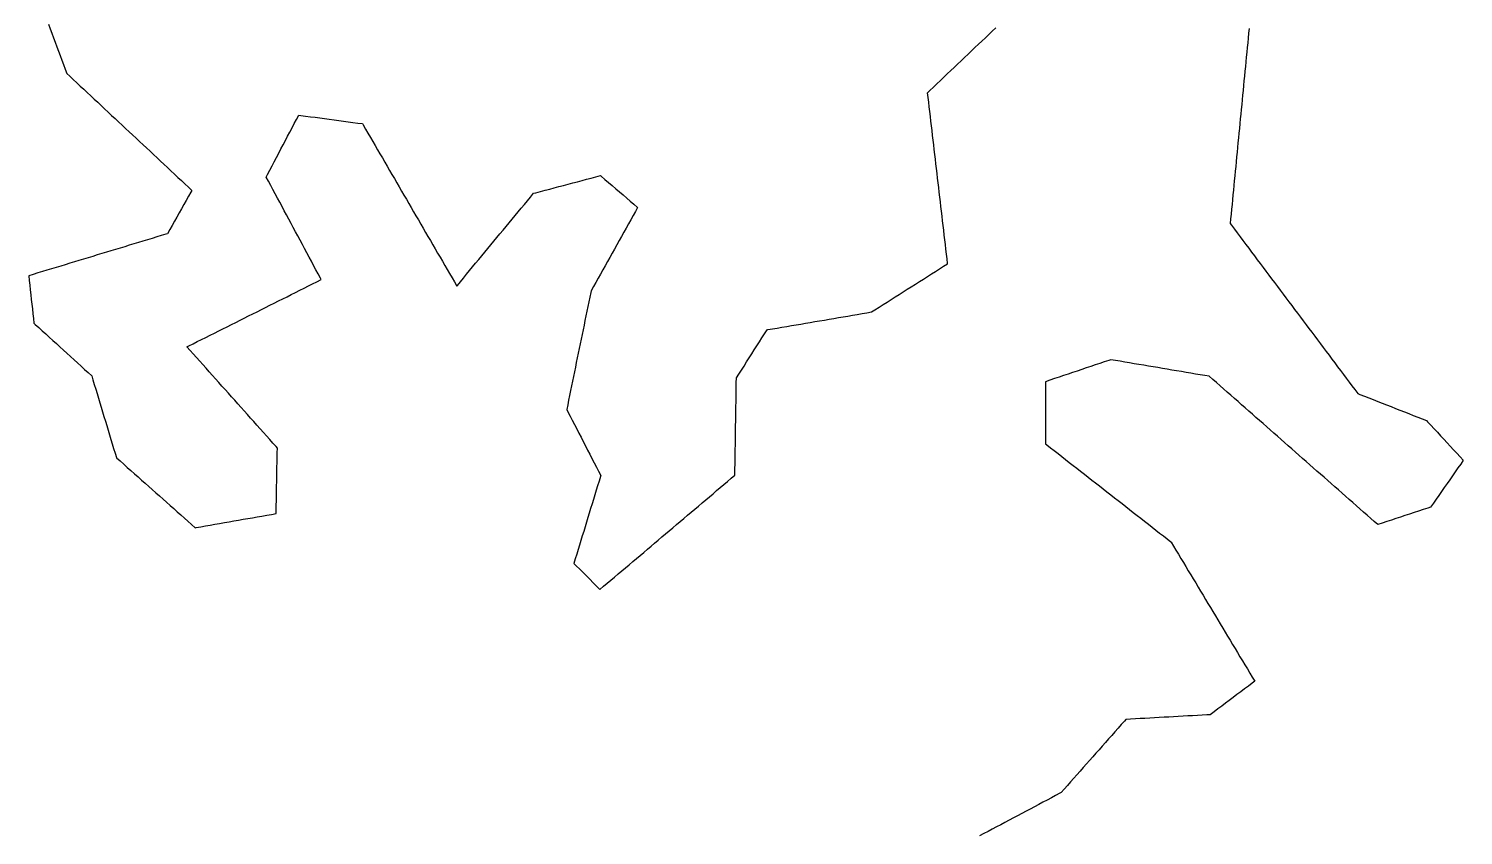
# Model space of a CAD drawing. Header units: millimetres. Extents: x 32 to 3054, y 42 to 5568.
# Drawn here: x 197.4 to 497.7, y 2796.6 to 2965.5 of the extents above; entities that cross this region are included whole.
import ezdxf

# ---------------------------------------------------------------- set-up
doc = ezdxf.new("R2010")
doc.units = ezdxf.units.MM
doc.layers.add('ALL_ISLANDS', color=7, linetype='Continuous')
doc.layers.add('OUTLINE_ISLAND_01', color=7, linetype='Continuous')

msp = doc.modelspace()

# ---------------------------------------------------------------- linework, layer by layer
at = {"layer": 'ALL_ISLANDS'}
for points in [[(201.4984, 2966.3727), (201.8497, 2965.4365), (202.2011, 2964.5002), (202.5524, 2963.564), (202.9038, 2962.6277), (203.2551, 2961.6915), (203.6064, 2960.7552), (203.9578, 2959.819), (204.3091, 2958.8827), (204.6605, 2957.9465), (205.0118, 2957.0102), (205.3632, 2956.074), (205.9644, 2955.5122), (206.6951, 2954.8294), (207.4257, 2954.1467), (208.1564, 2953.4639), (208.8871, 2952.7812), (209.6177, 2952.0984), (210.3484, 2951.4157), (211.079, 2950.7329), (211.8097, 2950.0502), (212.5403, 2949.3674), (213.271, 2948.6847), (214.0016, 2948.0019), (214.7323, 2947.3192), (215.463, 2946.6365), (216.1936, 2945.9537), (216.9243, 2945.271), (217.6549, 2944.5882), (218.3856, 2943.9055), (219.1162, 2943.2227), (219.8469, 2942.54), (220.5776, 2941.8572), (221.3082, 2941.1745), (222.0389, 2940.4917), (222.7695, 2939.809), (223.5002, 2939.1263), (224.2308, 2938.4435), (224.9615, 2937.7608), (225.6921, 2937.078), (226.4228, 2936.3953), (227.1535, 2935.7125), (227.8841, 2935.0298), (228.6148, 2934.347), (229.3454, 2933.6643), (230.0761, 2932.9815), (230.8067, 2932.2988), (231.5374, 2931.616), (231.3328, 2931.2543), (230.8404, 2930.384), (230.348, 2929.5136), (229.8556, 2928.6432), (229.3632, 2927.7728), (228.8709, 2926.9024), (228.3785, 2926.0321), (227.8861, 2925.1617), (227.3937, 2924.2913), (226.9013, 2923.4209), (226.409, 2922.5505), (226.0806, 2922.451), (225.1236, 2922.161), (224.1666, 2921.871), (223.2096, 2921.581), (222.2525, 2921.2909), (221.2955, 2921.0009), (220.3385, 2920.7109), (219.3815, 2920.4209), (218.4245, 2920.1308), (217.4674, 2919.8408), (216.5104, 2919.5508), (215.5534, 2919.2608), (214.5964, 2918.9708), (213.6394, 2918.6807), (212.6824, 2918.3907), (211.7253, 2918.1007), (210.7683, 2917.8107), (209.8113, 2917.5206), (208.8543, 2917.2306), (207.8973, 2916.9406), (206.9402, 2916.6506), (205.9832, 2916.3605), (205.0262, 2916.0705), (204.0692, 2915.7805), (203.1122, 2915.4905), (202.1551, 2915.2004), (201.1981, 2914.9104), (200.2411, 2914.6204), (199.2841, 2914.3304), (198.3271, 2914.0404), (197.37, 2913.7503), (197.479, 2912.7638), (197.5887, 2911.7698), (197.6985, 2910.7759), (197.8082, 2909.7819), (197.918, 2908.7879), (198.0277, 2907.794), (198.1374, 2906.8), (198.2472, 2905.8061), (198.3569, 2904.8121), (198.4667, 2903.8181), (198.7212, 2903.5866), (199.461, 2902.9137), (200.2007, 2902.2409), (200.9405, 2901.568), (201.6802, 2900.8951), (202.42, 2900.2222), (203.1597, 2899.5493), (203.8995, 2898.8764), (204.6392, 2898.2036), (205.379, 2897.5307), (206.1187, 2896.8578), (206.8585, 2896.1849), (207.5982, 2895.512), (208.338, 2894.8391), (209.0777, 2894.1662), (209.8174, 2893.4934), (210.5572, 2892.8205), (210.817, 2891.9605), (211.1062, 2891.0033), (211.3954, 2890.046), (211.6846, 2889.0887), (211.9738, 2888.1314), (212.263, 2887.1742), (212.5522, 2886.2169), (212.8414, 2885.2596), (213.1305, 2884.3024), (213.4197, 2883.3451), (213.7089, 2882.3878), (213.9981, 2881.4306), (214.2873, 2880.4733), (214.5765, 2879.516), (214.8657, 2878.5587), (215.1549, 2877.6015), (215.4441, 2876.6442), (215.7333, 2875.6869), (215.7723, 2875.6522), (216.5195, 2874.9876), (217.2667, 2874.323), (218.0139, 2873.6584), (218.7611, 2872.9937), (219.5082, 2872.3291), (220.2554, 2871.6645), (221.0026, 2870.9999), (221.7498, 2870.3353), (222.497, 2869.6706), (223.2441, 2869.006), (223.9913, 2868.3414), (224.7385, 2867.6768), (225.4857, 2867.0122), (226.2329, 2866.3476), (226.9801, 2865.6829), (227.7272, 2865.0183), (228.4744, 2864.3537), (229.2216, 2863.6891), (229.9688, 2863.0245), (230.716, 2862.3598), (231.4632, 2861.6952), (232.2103, 2861.0306), (232.4124, 2861.0658), (233.3976, 2861.2373), (234.3828, 2861.4089), (235.368, 2861.5804), (236.3531, 2861.752), (237.3383, 2861.9235), (238.3235, 2862.0951), (239.3087, 2862.2666), (240.2938, 2862.4382), (241.279, 2862.6097), (242.2642, 2862.7812), (243.2494, 2862.9528), (244.2345, 2863.1243), (245.2197, 2863.2959), (246.2049, 2863.4674), (247.1901, 2863.639), (248.1752, 2863.8105), (249.1604, 2863.9821), (249.1742, 2864.7052), (249.1932, 2865.705), (249.2123, 2866.7048), (249.2313, 2867.7046), (249.2503, 2868.7044), (249.2693, 2869.7042), (249.2884, 2870.7041), (249.3074, 2871.7039), (249.3264, 2872.7037), (249.3455, 2873.7035), (249.3645, 2874.7033), (249.3835, 2875.7032), (249.4026, 2876.703), (249.4216, 2877.7028), (249.1578, 2877.9979), (248.4915, 2878.7435), (247.8251, 2879.4891), (247.1587, 2880.2348), (246.4923, 2880.9804), (245.8259, 2881.726), (245.1596, 2882.4716), (244.4932, 2883.2172), (243.8268, 2883.9628), (243.1604, 2884.7084), (242.494, 2885.454), (241.8277, 2886.1996), (241.1613, 2886.9453), (240.4949, 2887.6909), (239.8285, 2888.4365), (239.1621, 2889.1821), (238.4958, 2889.9277), (237.8294, 2890.6733), (237.163, 2891.4189), (236.4966, 2892.1645), (235.8302, 2892.9102), (235.1639, 2893.6558), (234.4975, 2894.4014), (233.8311, 2895.147), (233.1647, 2895.8926), (232.4983, 2896.6382), (231.8319, 2897.3838), (231.1656, 2898.1294), (230.4992, 2898.875), (230.8801, 2899.0659), (231.7741, 2899.5139), (232.6682, 2899.9619), (233.5622, 2900.4099), (234.4563, 2900.8579), (235.3503, 2901.3059), (236.2443, 2901.7539), (237.1384, 2902.2019), (238.0324, 2902.6499), (238.9264, 2903.0979), (239.8205, 2903.5458), (240.7145, 2903.9938), (241.6086, 2904.4418), (242.5026, 2904.8898), (243.3966, 2905.3378), (244.2907, 2905.7858), (245.1847, 2906.2338), (246.0787, 2906.6818), (246.9728, 2907.1298), (247.8668, 2907.5778), (248.7609, 2908.0258), (249.6549, 2908.4738), (250.5489, 2908.9218), (251.443, 2909.3697), (252.337, 2909.8177), (253.231, 2910.2657), (254.1251, 2910.7137), (255.0191, 2911.1617), (255.9132, 2911.6097), (256.8072, 2912.0577), (257.7012, 2912.5057), (258.5953, 2912.9537), (258.4293, 2913.2632), (257.9568, 2914.1446), (257.4844, 2915.0259), (257.0119, 2915.9073), (256.5394, 2916.7886), (256.0669, 2917.67), (255.5944, 2918.5513), (255.122, 2919.4326), (254.6495, 2920.314), (254.177, 2921.1953), (253.7045, 2922.0767), (253.2321, 2922.958), (252.7596, 2923.8394), (252.2871, 2924.7207), (251.8146, 2925.602), (251.3421, 2926.4834), (250.8697, 2927.3647), (250.3972, 2928.2461), (249.9247, 2929.1274), (249.4522, 2930.0088), (248.9798, 2930.8901), (248.5073, 2931.7714), (248.0348, 2932.6528), (247.5623, 2933.5341), (247.0898, 2934.4155), (247.3811, 2934.9706), (247.8457, 2935.8562), (248.3103, 2936.7417), (248.7749, 2937.6272), (249.2395, 2938.5127), (249.7041, 2939.3982), (250.1687, 2940.2838), (250.6333, 2941.1693), (251.0979, 2942.0548), (251.5625, 2942.9403), (252.0271, 2943.8259), (252.4917, 2944.7114), (252.9563, 2945.5969), (253.4209, 2946.4824), (253.8855, 2947.3679), (254.3419, 2947.307), (255.3331, 2947.1746), (256.3242, 2947.0421), (257.3154, 2946.9097), (258.3066, 2946.7773), (259.2978, 2946.6449), (260.289, 2946.5125), (261.2802, 2946.38), (262.2714, 2946.2476), (263.2626, 2946.1152), (264.2538, 2945.9828), (265.245, 2945.8504), (266.2362, 2945.7179), (267.2274, 2945.5855), (267.384, 2945.3161), (267.8866, 2944.4515), (268.3891, 2943.587), (268.8917, 2942.7224), (269.3942, 2941.8579), (269.8968, 2940.9933), (270.3993, 2940.1288), (270.9019, 2939.2642), (271.4044, 2938.3997), (271.907, 2937.5351), (272.4095, 2936.6706), (272.9121, 2935.806), (273.4146, 2934.9415), (273.9172, 2934.077), (274.4197, 2933.2124), (274.9223, 2932.3479), (275.4248, 2931.4833), (275.9274, 2930.6188), (276.4299, 2929.7542), (276.9325, 2928.8897), (277.4351, 2928.0251), (277.9376, 2927.1606), (278.4402, 2926.296), (278.9427, 2925.4315), (279.4453, 2924.5669), (279.9478, 2923.7024), (280.4504, 2922.8378), (280.9529, 2921.9733), (281.4555, 2921.1087), (281.958, 2920.2442), (282.4606, 2919.3797), (282.9631, 2918.5151), (283.4657, 2917.6506), (283.9682, 2916.786), (284.4708, 2915.9215), (284.9733, 2915.0569), (285.4759, 2914.1924), (285.9784, 2913.3278), (286.481, 2912.4633), (286.9835, 2911.5987), (287.1004, 2911.74), (287.7378, 2912.5105), (288.3752, 2913.281), (289.0126, 2914.0516), (289.65, 2914.8221), (290.2873, 2915.5926), (290.9247, 2916.3632), (291.5621, 2917.1337), (292.1995, 2917.9042), (292.8369, 2918.6748), (293.4743, 2919.4453), (294.1117, 2920.2158), (294.7491, 2920.9864), (295.3865, 2921.7569), (296.0239, 2922.5274), (296.6613, 2923.298), (297.2987, 2924.0685), (297.9361, 2924.839), (298.5735, 2925.6096), (299.2109, 2926.3801), (299.8483, 2927.1506), (300.4857, 2927.9212), (301.1231, 2928.6917), (301.7605, 2929.4622), (302.3979, 2930.2328), (303.0353, 2931.0033), (303.5233, 2931.1325), (304.49, 2931.3885), (305.4567, 2931.6445), (306.4233, 2931.9005), (307.39, 2932.1565), (308.3567, 2932.4125), (309.3234, 2932.6684), (310.2901, 2932.9244), (311.2567, 2933.1804), (312.2234, 2933.4364), (313.1901, 2933.6924), (314.1568, 2933.9484), (315.1235, 2934.2043), (316.0901, 2934.4603), (317.0568, 2934.7163), (317.2352, 2934.5632), (317.994, 2933.9118), (318.7527, 2933.2605), (319.5115, 2932.6091), (320.2703, 2931.9577), (321.0291, 2931.3064), (321.7878, 2930.655), (322.5466, 2930.0037), (323.3054, 2929.3523), (324.0641, 2928.7009), (324.8229, 2928.0496), (324.3533, 2927.2087), (323.8658, 2926.3356), (323.3782, 2925.4626), (322.8906, 2924.5895), (322.4031, 2923.7164), (321.9155, 2922.8433), (321.428, 2921.9702), (320.9404, 2921.0971), (320.4528, 2920.224), (319.9653, 2919.351), (319.4777, 2918.4779), (318.9901, 2917.6048), (318.5026, 2916.7317), (318.015, 2915.8586), (317.5274, 2914.9855), (317.0399, 2914.1124), (316.5523, 2913.2393), (316.0647, 2912.3663), (315.5772, 2911.4932), (315.0896, 2910.6201), (315.0191, 2910.277), (314.818, 2909.2974), (314.6168, 2908.3179), (314.4156, 2907.3383), (314.2144, 2906.3588), (314.0132, 2905.3792), (313.812, 2904.3997), (313.6108, 2903.4201), (313.4096, 2902.4406), (313.2084, 2901.461), (313.0072, 2900.4815), (312.806, 2899.5019), (312.6048, 2898.5224), (312.4036, 2897.5428), (312.2025, 2896.5633), (312.0013, 2895.5837), (311.8001, 2894.6042), (311.5989, 2893.6246), (311.3977, 2892.6451), (311.1965, 2891.6655), (310.9953, 2890.686), (310.7941, 2889.7064), (310.5929, 2888.7269), (310.3917, 2887.7473), (310.1905, 2886.7678), (309.9893, 2885.7882), (310.2474, 2885.2861), (310.7045, 2884.3967), (311.1616, 2883.5073), (311.6188, 2882.6179), (312.0759, 2881.7285), (312.533, 2880.8391), (312.9901, 2879.9497), (313.4472, 2879.0603), (313.9044, 2878.1709), (314.3615, 2877.2815), (314.8186, 2876.3921), (315.2757, 2875.5026), (315.7328, 2874.6132), (316.19, 2873.7238), (316.6471, 2872.8344), (317.1042, 2871.945), (317.0398, 2871.7337), (316.7481, 2870.7772), (316.4565, 2869.8206), (316.1649, 2868.8641), (315.8732, 2867.9076), (315.5816, 2866.951), (315.29, 2865.9945), (314.9983, 2865.038), (314.7067, 2864.0814), (314.4151, 2863.1249), (314.1235, 2862.1684), (313.8318, 2861.2118), (313.5402, 2860.2553), (313.2486, 2859.2988), (312.9569, 2858.3422), (312.6653, 2857.3857), (312.3737, 2856.4292), (312.082, 2855.4727), (311.7904, 2854.5161), (311.4988, 2853.5596), (311.9978, 2853.0582), (312.7032, 2852.3494), (313.4087, 2851.6406), (314.1141, 2850.9318), (314.8195, 2850.223), (315.5249, 2849.5142), (316.2303, 2848.8054), (316.9358, 2848.0967), (316.9497, 2848.1085), (317.713, 2848.7546), (318.4762, 2849.4007), (319.2395, 2850.0468), (320.0027, 2850.6929), (320.766, 2851.339), (321.5292, 2851.9851), (322.2925, 2852.6312), (323.0557, 2853.2772), (323.819, 2853.9233), (324.5822, 2854.5694), (325.3455, 2855.2155), (326.1087, 2855.8616), (326.872, 2856.5077), (327.6353, 2857.1538), (328.3985, 2857.7999), (329.1618, 2858.446), (329.925, 2859.0921), (330.6883, 2859.7382), (331.4515, 2860.3843), (332.2148, 2861.0304), (332.978, 2861.6765), (333.7413, 2862.3226), (334.5045, 2862.9687), (335.2678, 2863.6148), (336.0311, 2864.2609), (336.7943, 2864.907), (337.5576, 2865.5531), (338.3208, 2866.1992), (339.0841, 2866.8453), (339.8473, 2867.4914), (340.6106, 2868.1375), (341.3738, 2868.7836), (342.1371, 2869.4297), (342.9003, 2870.0758), (343.6636, 2870.7219), (344.4268, 2871.368), (345.1901, 2872.0141), (345.1958, 2872.3735), (345.2115, 2873.3734), (345.2272, 2874.3732), (345.2429, 2875.3731), (345.2587, 2876.373), (345.2744, 2877.3729), (345.2901, 2878.3728), (345.3059, 2879.3726), (345.3216, 2880.3725), (345.3373, 2881.3724), (345.353, 2882.3723), (345.3688, 2883.3721), (345.3845, 2884.372), (345.4002, 2885.3719), (345.416, 2886.3718), (345.4317, 2887.3716), (345.4474, 2888.3715), (345.4632, 2889.3714), (345.4789, 2890.3713), (345.4946, 2891.3711), (345.5103, 2892.371), (346.024, 2893.1761), (346.5618, 2894.0191), (347.0997, 2894.8621), (347.6376, 2895.7052), (348.1754, 2896.5482), (348.7133, 2897.3912), (349.2511, 2898.2343), (349.789, 2899.0773), (350.3269, 2899.9203), (350.8647, 2900.7634), (351.4026, 2901.6064), (351.9405, 2902.4494), (352.0881, 2902.4746), (353.0739, 2902.6425), (354.0597, 2902.8104), (355.0455, 2902.9783), (356.0313, 2903.1462), (357.0171, 2903.3142), (358.0029, 2903.4821), (358.9887, 2903.65), (359.9745, 2903.8179), (360.9603, 2903.9858), (361.9461, 2904.1538), (362.9319, 2904.3217), (363.9177, 2904.4896), (364.9035, 2904.6575), (365.8893, 2904.8254), (366.8751, 2904.9934), (367.8609, 2905.1613), (368.8467, 2905.3292), (369.8325, 2905.4971), (370.8183, 2905.665), (371.8041, 2905.833), (372.7899, 2906.0009), (373.7757, 2906.1688), (374.5161, 2906.6374), (375.3611, 2907.1723), (376.206, 2907.7071), (377.051, 2908.2419), (377.8959, 2908.7768), (378.7409, 2909.3116), (379.5859, 2909.8464), (380.4308, 2910.3813), (381.2758, 2910.9161), (382.1207, 2911.4509), (382.9657, 2911.9858), (383.8107, 2912.5206), (384.6556, 2913.0554), (385.5006, 2913.5902), (386.3455, 2914.1251), (387.1905, 2914.6599), (388.0354, 2915.1947), (388.8804, 2915.7296), (389.7254, 2916.2644), (389.7193, 2916.3158), (389.6028, 2917.309), (389.4863, 2918.3022), (389.3697, 2919.2954), (389.2532, 2920.2886), (389.1366, 2921.2818), (389.0201, 2922.2749), (388.9036, 2923.2681), (388.787, 2924.2613), (388.6705, 2925.2545), (388.5539, 2926.2477), (388.4374, 2927.2409), (388.3209, 2928.2341), (388.2043, 2929.2272), (388.0878, 2930.2204), (387.9713, 2931.2136), (387.8547, 2932.2068), (387.7382, 2933.2), (387.6216, 2934.1932), (387.5051, 2935.1864), (387.3886, 2936.1795), (387.272, 2937.1727), (387.1555, 2938.1659), (387.0389, 2939.1591), (386.9224, 2940.1523), (386.8059, 2941.1455), (386.6893, 2942.1387), (386.5728, 2943.1319), (386.4563, 2944.125), (386.3397, 2945.1182), (386.2232, 2946.1114), (386.1066, 2947.1046), (385.9901, 2948.0978), (385.8736, 2949.091), (385.757, 2950.0842), (385.6405, 2951.0773), (385.5239, 2952.0705), (386.0223, 2952.544), (386.7473, 2953.2328), (387.4723, 2953.9215), (388.1973, 2954.6103), (388.9222, 2955.2991), (389.6472, 2955.9878), (390.3722, 2956.6766), (391.0972, 2957.3654), (391.8222, 2958.0541), (392.5471, 2958.7429), (393.2721, 2959.4317), (393.9971, 2960.1204), (394.7221, 2960.8092), (395.4471, 2961.498), (396.1721, 2962.1867), (396.897, 2962.8755), (397.622, 2963.5643), (398.347, 2964.2531), (399.072, 2964.9418), (399.797, 2965.6306)], [(452.8221, 2965.4943), (452.7256, 2964.499), (452.629, 2963.5037), (452.5324, 2962.5083), (452.4358, 2961.513), (452.3392, 2960.5177), (452.2427, 2959.5224), (452.1461, 2958.527), (452.0495, 2957.5317), (451.9529, 2956.5364), (451.8564, 2955.5411), (451.7598, 2954.5457), (451.6632, 2953.5504), (451.5666, 2952.5551), (451.47, 2951.5598), (451.3735, 2950.5644), (451.2769, 2949.5691), (451.1803, 2948.5738), (451.0837, 2947.5785), (450.9871, 2946.5831), (450.8906, 2945.5878), (450.794, 2944.5925), (450.6974, 2943.5972), (450.6008, 2942.6018), (450.5043, 2941.6065), (450.4077, 2940.6112), (450.3111, 2939.6158), (450.2145, 2938.6205), (450.1179, 2937.6252), (450.0214, 2936.6299), (449.9248, 2935.6345), (449.8282, 2934.6392), (449.7316, 2933.6439), (449.635, 2932.6486), (449.5385, 2931.6532), (449.4419, 2930.6579), (449.3453, 2929.6626), (449.2487, 2928.6673), (449.1522, 2927.6719), (449.0556, 2926.6766), (448.959, 2925.6813), (448.8624, 2924.686), (449.1469, 2924.307), (449.7471, 2923.5072), (450.3474, 2922.7074), (450.9476, 2921.9076), (451.5479, 2921.1078), (452.1482, 2920.308), (452.7484, 2919.5081), (453.3487, 2918.7083), (453.949, 2917.9085), (454.5492, 2917.1087), (455.1495, 2916.3089), (455.7497, 2915.5091), (456.35, 2914.7093), (456.9503, 2913.9095), (457.5505, 2913.1097), (458.1508, 2912.3099), (458.7511, 2911.5101), (459.3513, 2910.7103), (459.9516, 2909.9105), (460.5518, 2909.1107), (461.1521, 2908.3109), (461.7524, 2907.5111), (462.3526, 2906.7113), (462.9529, 2905.9115), (463.5531, 2905.1117), (464.1534, 2904.3119), (464.7537, 2903.5121), (465.3539, 2902.7123), (465.9542, 2901.9125), (466.5545, 2901.1127), (467.1547, 2900.3129), (467.755, 2899.5131), (468.3552, 2898.7133), (468.9555, 2897.9135), (469.5558, 2897.1136), (470.156, 2896.3138), (470.7563, 2895.514), (471.3565, 2894.7142), (471.9568, 2893.9144), (472.5571, 2893.1146), (473.1573, 2892.3148), (473.7576, 2891.515), (474.3579, 2890.7152), (474.9581, 2889.9154), (475.5584, 2889.1156), (476.0298, 2888.93), (476.9602, 2888.5636), (477.8907, 2888.1971), (478.8211, 2887.8307), (479.7516, 2887.4643), (480.682, 2887.0979), (481.6125, 2886.7315), (482.5429, 2886.3651), (483.4734, 2885.9987), (484.4038, 2885.6322), (485.3343, 2885.2658), (486.2647, 2884.8994), (487.1952, 2884.533), (488.1256, 2884.1666), (489.0561, 2883.8002), (489.9865, 2883.4338), (490.1919, 2883.212), (490.8714, 2882.4783), (491.5509, 2881.7446), (492.2304, 2881.0109), (492.9099, 2880.2772), (493.5894, 2879.5436), (494.2689, 2878.8099), (494.9483, 2878.0762), (495.6278, 2877.3425), (496.3073, 2876.6088), (496.9868, 2875.8751), (497.6663, 2875.1414), (497.1154, 2874.3498), (496.5443, 2873.5289), (495.9731, 2872.7081), (495.402, 2871.8872), (494.8308, 2871.0664), (494.2597, 2870.2455), (493.6885, 2869.4247), (493.1174, 2868.6038), (492.5463, 2867.783), (491.9751, 2866.9621), (491.404, 2866.1413), (490.8328, 2865.3204), (490.2104, 2865.1165), (489.2601, 2864.805), (488.3098, 2864.4936), (487.3596, 2864.1822), (486.4093, 2863.8708), (485.459, 2863.5593), (484.5088, 2863.2479), (483.5585, 2862.9365), (482.6082, 2862.6251), (481.6579, 2862.3137), (480.7077, 2862.0022), (479.7574, 2861.6908), (479.0378, 2862.3238), (478.2869, 2862.9842), (477.5361, 2863.6447), (476.7852, 2864.3052), (476.0343, 2864.9656), (475.2835, 2865.6261), (474.5326, 2866.2865), (473.7818, 2866.947), (473.0309, 2867.6074), (472.28, 2868.2679), (471.5292, 2868.9284), (470.7783, 2869.5888), (470.0274, 2870.2493), (469.2766, 2870.9097), (468.5257, 2871.5702), (467.7749, 2872.2307), (467.024, 2872.8911), (466.2731, 2873.5516), (465.5223, 2874.212), (464.7714, 2874.8725), (464.0205, 2875.5329), (463.2697, 2876.1934), (462.5188, 2876.8539), (461.768, 2877.5143), (461.0171, 2878.1748), (460.2662, 2878.8352), (459.5154, 2879.4957), (458.7645, 2880.1562), (458.0136, 2880.8166), (457.2628, 2881.4771), (456.5119, 2882.1375), (455.761, 2882.798), (455.0102, 2883.4584), (454.2593, 2884.1189), (453.5085, 2884.7794), (452.7576, 2885.4398), (452.0067, 2886.1003), (451.2559, 2886.7607), (450.505, 2887.4212), (449.7541, 2888.0817), (449.0033, 2888.7421), (448.2524, 2889.4026), (447.5016, 2890.063), (446.7507, 2890.7235), (445.9998, 2891.3839), (445.249, 2892.0444), (444.4981, 2892.7049), (443.5825, 2892.8591), (442.5964, 2893.0253), (441.6103, 2893.1914), (440.6242, 2893.3575), (439.6381, 2893.5237), (438.652, 2893.6898), (437.6659, 2893.8559), (436.6798, 2894.0221), (435.6937, 2894.1882), (434.7076, 2894.3544), (433.7215, 2894.5205), (432.7354, 2894.6866), (431.7493, 2894.8528), (430.7632, 2895.0189), (429.7771, 2895.1851), (428.791, 2895.3512), (427.8049, 2895.5173), (426.8188, 2895.6835), (425.8327, 2895.8496), (424.8466, 2896.0157), (423.8604, 2896.1819), (423.4702, 2896.0505), (422.5224, 2895.7315), (421.5747, 2895.4124), (420.627, 2895.0934), (419.6792, 2894.7743), (418.7315, 2894.4553), (417.7837, 2894.1363), (416.836, 2893.8172), (415.8882, 2893.4982), (414.9405, 2893.1791), (413.9928, 2892.8601), (413.045, 2892.5411), (412.0973, 2892.222), (411.1495, 2891.903), (410.2018, 2891.584), (410.2002, 2890.6081), (410.1985, 2889.6081), (410.1968, 2888.6081), (410.1951, 2887.6081), (410.1934, 2886.6082), (410.1917, 2885.6082), (410.19, 2884.6082), (410.1884, 2883.6082), (410.1867, 2882.6082), (410.185, 2881.6082), (410.1833, 2880.6082), (410.1816, 2879.6082), (410.1799, 2878.6082), (410.4658, 2878.3848), (411.2538, 2877.7691), (412.0417, 2877.1534), (412.8297, 2876.5378), (413.6177, 2875.9221), (414.4057, 2875.3064), (415.1937, 2874.6907), (415.9817, 2874.075), (416.7696, 2873.4593), (417.5576, 2872.8436), (418.3456, 2872.2279), (419.1336, 2871.6122), (419.9216, 2870.9965), (420.7096, 2870.3808), (421.4976, 2869.7651), (422.2855, 2869.1494), (423.0735, 2868.5337), (423.8615, 2867.918), (424.6495, 2867.3023), (425.4375, 2866.6866), (426.2255, 2866.0709), (427.0135, 2865.4553), (427.8014, 2864.8396), (428.5894, 2864.2239), (429.3774, 2863.6082), (430.1654, 2862.9925), (430.9534, 2862.3768), (431.7414, 2861.7611), (432.5294, 2861.1454), (433.3173, 2860.5297), (434.1053, 2859.914), (434.8933, 2859.2983), (435.6813, 2858.6826), (436.4693, 2858.0669), (436.4925, 2858.0283), (437.0076, 2857.1712), (437.5227, 2856.3141), (438.0379, 2855.457), (438.553, 2854.5999), (439.0682, 2853.7428), (439.5833, 2852.8857), (440.0984, 2852.0286), (440.6136, 2851.1715), (441.1287, 2850.3144), (441.6439, 2849.4573), (442.159, 2848.6002), (442.6741, 2847.7431), (443.1893, 2846.886), (443.7044, 2846.0289), (444.2196, 2845.1718), (444.7347, 2844.3147), (445.2498, 2843.4575), (445.765, 2842.6004), (446.2801, 2841.7433), (446.7953, 2840.8862), (447.3104, 2840.0291), (447.8255, 2839.172), (448.3407, 2838.3149), (448.8558, 2837.4578), (449.371, 2836.6007), (449.8861, 2835.7436), (450.4012, 2834.8865), (450.9164, 2834.0294), (451.4315, 2833.1723), (451.9467, 2832.3152), (452.4618, 2831.4581), (452.977, 2830.601), (453.4921, 2829.7439), (454.0072, 2828.8867), (453.4862, 2828.4952), (452.6867, 2827.8946), (451.8872, 2827.2939), (451.0877, 2826.6932), (450.2883, 2826.0925), (449.4888, 2825.4918), (448.6893, 2824.8911), (447.8898, 2824.2904), (447.0903, 2823.6897), (446.2909, 2823.089), (445.4914, 2822.4883), (444.6919, 2821.8876), (444.0026, 2821.8488), (443.0041, 2821.7926), (442.0057, 2821.7364), (441.0073, 2821.6802), (440.0089, 2821.624), (439.0105, 2821.5677), (438.012, 2821.5115), (437.0136, 2821.4553), (436.0152, 2821.3991), (435.0168, 2821.3429), (434.0184, 2821.2867), (433.0199, 2821.2305), (432.0215, 2821.1743), (431.0231, 2821.1181), (430.0247, 2821.0618), (429.0263, 2821.0056), (428.0278, 2820.9494), (427.0294, 2820.8932), (426.7369, 2820.5625), (426.0743, 2819.8135), (425.4118, 2819.0645), (424.7492, 2818.3155), (424.0866, 2817.5665), (423.424, 2816.8175), (422.7615, 2816.0685), (422.0989, 2815.3195), (421.4363, 2814.5705), (420.7737, 2813.8215), (420.1112, 2813.0725), (419.4486, 2812.3235), (418.786, 2811.5745), (418.1235, 2810.8255), (417.4609, 2810.0765), (416.7983, 2809.3275), (416.1357, 2808.5786), (415.4732, 2807.8296), (414.8106, 2807.0806), (414.148, 2806.3316), (413.4855, 2805.5826), (413.2035, 2805.4329), (412.3202, 2804.9641), (411.437, 2804.4952), (410.5537, 2804.0264), (409.6704, 2803.5575), (408.7871, 2803.0887), (407.9038, 2802.6198), (407.0206, 2802.151), (406.1373, 2801.6822), (405.254, 2801.2133), (404.3707, 2800.7445), (403.4874, 2800.2756), (402.6042, 2799.8068), (401.7209, 2799.3379), (400.8376, 2798.8691), (399.9543, 2798.4002), (399.071, 2797.9314), (398.1877, 2797.4625), (397.3045, 2796.9937), (396.4212, 2796.5249)]]:
    msp.add_lwpolyline(points, dxfattribs=at)
at = {"layer": 'OUTLINE_ISLAND_01'}
for points in [[(201.4984, 2966.3727), (201.8497, 2965.4365), (202.2011, 2964.5002), (202.5524, 2963.564), (202.9038, 2962.6277), (203.2551, 2961.6915), (203.6064, 2960.7552), (203.9578, 2959.819), (204.3091, 2958.8827), (204.6605, 2957.9465), (205.0118, 2957.0102), (205.3632, 2956.074), (205.9644, 2955.5122), (206.6951, 2954.8294), (207.4257, 2954.1467), (208.1564, 2953.4639), (208.8871, 2952.7812), (209.6177, 2952.0984), (210.3484, 2951.4157), (211.079, 2950.7329), (211.8097, 2950.0502), (212.5403, 2949.3674), (213.271, 2948.6847), (214.0016, 2948.0019), (214.7323, 2947.3192), (215.463, 2946.6365), (216.1936, 2945.9537), (216.9243, 2945.271), (217.6549, 2944.5882), (218.3856, 2943.9055), (219.1162, 2943.2227), (219.8469, 2942.54), (220.5776, 2941.8572), (221.3082, 2941.1745), (222.0389, 2940.4917), (222.7695, 2939.809), (223.5002, 2939.1263), (224.2308, 2938.4435), (224.9615, 2937.7608), (225.6921, 2937.078), (226.4228, 2936.3953), (227.1535, 2935.7125), (227.8841, 2935.0298), (228.6148, 2934.347), (229.3454, 2933.6643), (230.0761, 2932.9815), (230.8067, 2932.2988), (231.5374, 2931.616), (231.3328, 2931.2543), (230.8404, 2930.384), (230.348, 2929.5136), (229.8556, 2928.6432), (229.3632, 2927.7728), (228.8709, 2926.9024), (228.3785, 2926.0321), (227.8861, 2925.1617), (227.3937, 2924.2913), (226.9013, 2923.4209), (226.409, 2922.5505), (226.0806, 2922.451), (225.1236, 2922.161), (224.1666, 2921.871), (223.2096, 2921.581), (222.2525, 2921.2909), (221.2955, 2921.0009), (220.3385, 2920.7109), (219.3815, 2920.4209), (218.4245, 2920.1308), (217.4674, 2919.8408), (216.5104, 2919.5508), (215.5534, 2919.2608), (214.5964, 2918.9708), (213.6394, 2918.6807), (212.6824, 2918.3907), (211.7253, 2918.1007), (210.7683, 2917.8107), (209.8113, 2917.5206), (208.8543, 2917.2306), (207.8973, 2916.9406), (206.9402, 2916.6506), (205.9832, 2916.3605), (205.0262, 2916.0705), (204.0692, 2915.7805), (203.1122, 2915.4905), (202.1551, 2915.2004), (201.1981, 2914.9104), (200.2411, 2914.6204), (199.2841, 2914.3304), (198.3271, 2914.0404), (197.37, 2913.7503), (197.479, 2912.7638), (197.5887, 2911.7698), (197.6985, 2910.7759), (197.8082, 2909.7819), (197.918, 2908.7879), (198.0277, 2907.794), (198.1374, 2906.8), (198.2472, 2905.8061), (198.3569, 2904.8121), (198.4667, 2903.8181), (198.7212, 2903.5866), (199.461, 2902.9137), (200.2007, 2902.2409), (200.9405, 2901.568), (201.6802, 2900.8951), (202.42, 2900.2222), (203.1597, 2899.5493), (203.8995, 2898.8764), (204.6392, 2898.2036), (205.379, 2897.5307), (206.1187, 2896.8578), (206.8585, 2896.1849), (207.5982, 2895.512), (208.338, 2894.8391), (209.0777, 2894.1662), (209.8174, 2893.4934), (210.5572, 2892.8205), (210.817, 2891.9605), (211.1062, 2891.0033), (211.3954, 2890.046), (211.6846, 2889.0887), (211.9738, 2888.1314), (212.263, 2887.1742), (212.5522, 2886.2169), (212.8414, 2885.2596), (213.1305, 2884.3024), (213.4197, 2883.3451), (213.7089, 2882.3878), (213.9981, 2881.4306), (214.2873, 2880.4733), (214.5765, 2879.516), (214.8657, 2878.5587), (215.1549, 2877.6015), (215.4441, 2876.6442), (215.7333, 2875.6869), (215.7723, 2875.6522), (216.5195, 2874.9876), (217.2667, 2874.323), (218.0139, 2873.6584), (218.7611, 2872.9937), (219.5082, 2872.3291), (220.2554, 2871.6645), (221.0026, 2870.9999), (221.7498, 2870.3353), (222.497, 2869.6706), (223.2441, 2869.006), (223.9913, 2868.3414), (224.7385, 2867.6768), (225.4857, 2867.0122), (226.2329, 2866.3476), (226.9801, 2865.6829), (227.7272, 2865.0183), (228.4744, 2864.3537), (229.2216, 2863.6891), (229.9688, 2863.0245), (230.716, 2862.3598), (231.4632, 2861.6952), (232.2103, 2861.0306), (232.4124, 2861.0658), (233.3976, 2861.2373), (234.3828, 2861.4089), (235.368, 2861.5804), (236.3531, 2861.752), (237.3383, 2861.9235), (238.3235, 2862.0951), (239.3087, 2862.2666), (240.2938, 2862.4382), (241.279, 2862.6097), (242.2642, 2862.7812), (243.2494, 2862.9528), (244.2345, 2863.1243), (245.2197, 2863.2959), (246.2049, 2863.4674), (247.1901, 2863.639), (248.1752, 2863.8105), (249.1604, 2863.9821), (249.1742, 2864.7052), (249.1932, 2865.705), (249.2123, 2866.7048), (249.2313, 2867.7046), (249.2503, 2868.7044), (249.2693, 2869.7042), (249.2884, 2870.7041), (249.3074, 2871.7039), (249.3264, 2872.7037), (249.3455, 2873.7035), (249.3645, 2874.7033), (249.3835, 2875.7032), (249.4026, 2876.703), (249.4216, 2877.7028), (249.1578, 2877.9979), (248.4915, 2878.7435), (247.8251, 2879.4891), (247.1587, 2880.2348), (246.4923, 2880.9804), (245.8259, 2881.726), (245.1596, 2882.4716), (244.4932, 2883.2172), (243.8268, 2883.9628), (243.1604, 2884.7084), (242.494, 2885.454), (241.8277, 2886.1996), (241.1613, 2886.9453), (240.4949, 2887.6909), (239.8285, 2888.4365), (239.1621, 2889.1821), (238.4958, 2889.9277), (237.8294, 2890.6733), (237.163, 2891.4189), (236.4966, 2892.1645), (235.8302, 2892.9102), (235.1639, 2893.6558), (234.4975, 2894.4014), (233.8311, 2895.147), (233.1647, 2895.8926), (232.4983, 2896.6382), (231.8319, 2897.3838), (231.1656, 2898.1294), (230.4992, 2898.875), (230.8801, 2899.0659), (231.7741, 2899.5139), (232.6682, 2899.9619), (233.5622, 2900.4099), (234.4563, 2900.8579), (235.3503, 2901.3059), (236.2443, 2901.7539), (237.1384, 2902.2019), (238.0324, 2902.6499), (238.9264, 2903.0979), (239.8205, 2903.5458), (240.7145, 2903.9938), (241.6086, 2904.4418), (242.5026, 2904.8898), (243.3966, 2905.3378), (244.2907, 2905.7858), (245.1847, 2906.2338), (246.0787, 2906.6818), (246.9728, 2907.1298), (247.8668, 2907.5778), (248.7609, 2908.0258), (249.6549, 2908.4738), (250.5489, 2908.9218), (251.443, 2909.3697), (252.337, 2909.8177), (253.231, 2910.2657), (254.1251, 2910.7137), (255.0191, 2911.1617), (255.9132, 2911.6097), (256.8072, 2912.0577), (257.7012, 2912.5057), (258.5953, 2912.9537), (258.4293, 2913.2632), (257.9568, 2914.1446), (257.4844, 2915.0259), (257.0119, 2915.9073), (256.5394, 2916.7886), (256.0669, 2917.67), (255.5944, 2918.5513), (255.122, 2919.4326), (254.6495, 2920.314), (254.177, 2921.1953), (253.7045, 2922.0767), (253.2321, 2922.958), (252.7596, 2923.8394), (252.2871, 2924.7207), (251.8146, 2925.602), (251.3421, 2926.4834), (250.8697, 2927.3647), (250.3972, 2928.2461), (249.9247, 2929.1274), (249.4522, 2930.0088), (248.9798, 2930.8901), (248.5073, 2931.7714), (248.0348, 2932.6528), (247.5623, 2933.5341), (247.0898, 2934.4155), (247.3811, 2934.9706), (247.8457, 2935.8562), (248.3103, 2936.7417), (248.7749, 2937.6272), (249.2395, 2938.5127), (249.7041, 2939.3982), (250.1687, 2940.2838), (250.6333, 2941.1693), (251.0979, 2942.0548), (251.5625, 2942.9403), (252.0271, 2943.8259), (252.4917, 2944.7114), (252.9563, 2945.5969), (253.4209, 2946.4824), (253.8855, 2947.3679), (254.3419, 2947.307), (255.3331, 2947.1746), (256.3242, 2947.0421), (257.3154, 2946.9097), (258.3066, 2946.7773), (259.2978, 2946.6449), (260.289, 2946.5125), (261.2802, 2946.38), (262.2714, 2946.2476), (263.2626, 2946.1152), (264.2538, 2945.9828), (265.245, 2945.8504), (266.2362, 2945.7179), (267.2274, 2945.5855), (267.384, 2945.3161), (267.8866, 2944.4515), (268.3891, 2943.587), (268.8917, 2942.7224), (269.3942, 2941.8579), (269.8968, 2940.9933), (270.3993, 2940.1288), (270.9019, 2939.2642), (271.4044, 2938.3997), (271.907, 2937.5351), (272.4095, 2936.6706), (272.9121, 2935.806), (273.4146, 2934.9415), (273.9172, 2934.077), (274.4197, 2933.2124), (274.9223, 2932.3479), (275.4248, 2931.4833), (275.9274, 2930.6188), (276.4299, 2929.7542), (276.9325, 2928.8897), (277.4351, 2928.0251), (277.9376, 2927.1606), (278.4402, 2926.296), (278.9427, 2925.4315), (279.4453, 2924.5669), (279.9478, 2923.7024), (280.4504, 2922.8378), (280.9529, 2921.9733), (281.4555, 2921.1087), (281.958, 2920.2442), (282.4606, 2919.3797), (282.9631, 2918.5151), (283.4657, 2917.6506), (283.9682, 2916.786), (284.4708, 2915.9215), (284.9733, 2915.0569), (285.4759, 2914.1924), (285.9784, 2913.3278), (286.481, 2912.4633), (286.9835, 2911.5987), (287.1004, 2911.74), (287.7378, 2912.5105), (288.3752, 2913.281), (289.0126, 2914.0516), (289.65, 2914.8221), (290.2873, 2915.5926), (290.9247, 2916.3632), (291.5621, 2917.1337), (292.1995, 2917.9042), (292.8369, 2918.6748), (293.4743, 2919.4453), (294.1117, 2920.2158), (294.7491, 2920.9864), (295.3865, 2921.7569), (296.0239, 2922.5274), (296.6613, 2923.298), (297.2987, 2924.0685), (297.9361, 2924.839), (298.5735, 2925.6096), (299.2109, 2926.3801), (299.8483, 2927.1506), (300.4857, 2927.9212), (301.1231, 2928.6917), (301.7605, 2929.4622), (302.3979, 2930.2328), (303.0353, 2931.0033), (303.5233, 2931.1325), (304.49, 2931.3885), (305.4567, 2931.6445), (306.4233, 2931.9005), (307.39, 2932.1565), (308.3567, 2932.4125), (309.3234, 2932.6684), (310.2901, 2932.9244), (311.2567, 2933.1804), (312.2234, 2933.4364), (313.1901, 2933.6924), (314.1568, 2933.9484), (315.1235, 2934.2043), (316.0901, 2934.4603), (317.0568, 2934.7163), (317.2352, 2934.5632), (317.994, 2933.9118), (318.7527, 2933.2605), (319.5115, 2932.6091), (320.2703, 2931.9577), (321.0291, 2931.3064), (321.7878, 2930.655), (322.5466, 2930.0037), (323.3054, 2929.3523), (324.0641, 2928.7009), (324.8229, 2928.0496), (324.3533, 2927.2087), (323.8658, 2926.3356), (323.3782, 2925.4626), (322.8906, 2924.5895), (322.4031, 2923.7164), (321.9155, 2922.8433), (321.428, 2921.9702), (320.9404, 2921.0971), (320.4528, 2920.224), (319.9653, 2919.351), (319.4777, 2918.4779), (318.9901, 2917.6048), (318.5026, 2916.7317), (318.015, 2915.8586), (317.5274, 2914.9855), (317.0399, 2914.1124), (316.5523, 2913.2393), (316.0647, 2912.3663), (315.5772, 2911.4932), (315.0896, 2910.6201), (315.0191, 2910.277), (314.818, 2909.2974), (314.6168, 2908.3179), (314.4156, 2907.3383), (314.2144, 2906.3588), (314.0132, 2905.3792), (313.812, 2904.3997), (313.6108, 2903.4201), (313.4096, 2902.4406), (313.2084, 2901.461), (313.0072, 2900.4815), (312.806, 2899.5019), (312.6048, 2898.5224), (312.4036, 2897.5428), (312.2025, 2896.5633), (312.0013, 2895.5837), (311.8001, 2894.6042), (311.5989, 2893.6246), (311.3977, 2892.6451), (311.1965, 2891.6655), (310.9953, 2890.686), (310.7941, 2889.7064), (310.5929, 2888.7269), (310.3917, 2887.7473), (310.1905, 2886.7678), (309.9893, 2885.7882), (310.2474, 2885.2861), (310.7045, 2884.3967), (311.1616, 2883.5073), (311.6188, 2882.6179), (312.0759, 2881.7285), (312.533, 2880.8391), (312.9901, 2879.9497), (313.4472, 2879.0603), (313.9044, 2878.1709), (314.3615, 2877.2815), (314.8186, 2876.3921), (315.2757, 2875.5026), (315.7328, 2874.6132), (316.19, 2873.7238), (316.6471, 2872.8344), (317.1042, 2871.945), (317.0398, 2871.7337), (316.7481, 2870.7772), (316.4565, 2869.8206), (316.1649, 2868.8641), (315.8732, 2867.9076), (315.5816, 2866.951), (315.29, 2865.9945), (314.9983, 2865.038), (314.7067, 2864.0814), (314.4151, 2863.1249), (314.1235, 2862.1684), (313.8318, 2861.2118), (313.5402, 2860.2553), (313.2486, 2859.2988), (312.9569, 2858.3422), (312.6653, 2857.3857), (312.3737, 2856.4292), (312.082, 2855.4727), (311.7904, 2854.5161), (311.4988, 2853.5596), (311.9978, 2853.0582), (312.7032, 2852.3494), (313.4087, 2851.6406), (314.1141, 2850.9318), (314.8195, 2850.223), (315.5249, 2849.5142), (316.2303, 2848.8054), (316.9358, 2848.0967), (316.9497, 2848.1085), (317.713, 2848.7546), (318.4762, 2849.4007), (319.2395, 2850.0468), (320.0027, 2850.6929), (320.766, 2851.339), (321.5292, 2851.9851), (322.2925, 2852.6312), (323.0557, 2853.2772), (323.819, 2853.9233), (324.5822, 2854.5694), (325.3455, 2855.2155), (326.1087, 2855.8616), (326.872, 2856.5077), (327.6353, 2857.1538), (328.3985, 2857.7999), (329.1618, 2858.446), (329.925, 2859.0921), (330.6883, 2859.7382), (331.4515, 2860.3843), (332.2148, 2861.0304), (332.978, 2861.6765), (333.7413, 2862.3226), (334.5045, 2862.9687), (335.2678, 2863.6148), (336.0311, 2864.2609), (336.7943, 2864.907), (337.5576, 2865.5531), (338.3208, 2866.1992), (339.0841, 2866.8453), (339.8473, 2867.4914), (340.6106, 2868.1375), (341.3738, 2868.7836), (342.1371, 2869.4297), (342.9003, 2870.0758), (343.6636, 2870.7219), (344.4268, 2871.368), (345.1901, 2872.0141), (345.1958, 2872.3735), (345.2115, 2873.3734), (345.2272, 2874.3732), (345.2429, 2875.3731), (345.2587, 2876.373), (345.2744, 2877.3729), (345.2901, 2878.3728), (345.3059, 2879.3726), (345.3216, 2880.3725), (345.3373, 2881.3724), (345.353, 2882.3723), (345.3688, 2883.3721), (345.3845, 2884.372), (345.4002, 2885.3719), (345.416, 2886.3718), (345.4317, 2887.3716), (345.4474, 2888.3715), (345.4632, 2889.3714), (345.4789, 2890.3713), (345.4946, 2891.3711), (345.5103, 2892.371), (346.024, 2893.1761), (346.5618, 2894.0191), (347.0997, 2894.8621), (347.6376, 2895.7052), (348.1754, 2896.5482), (348.7133, 2897.3912), (349.2511, 2898.2343), (349.789, 2899.0773), (350.3269, 2899.9203), (350.8647, 2900.7634), (351.4026, 2901.6064), (351.9405, 2902.4494), (352.0881, 2902.4746), (353.0739, 2902.6425), (354.0597, 2902.8104), (355.0455, 2902.9783), (356.0313, 2903.1462), (357.0171, 2903.3142), (358.0029, 2903.4821), (358.9887, 2903.65), (359.9745, 2903.8179), (360.9603, 2903.9858), (361.9461, 2904.1538), (362.9319, 2904.3217), (363.9177, 2904.4896), (364.9035, 2904.6575), (365.8893, 2904.8254), (366.8751, 2904.9934), (367.8609, 2905.1613), (368.8467, 2905.3292), (369.8325, 2905.4971), (370.8183, 2905.665), (371.8041, 2905.833), (372.7899, 2906.0009), (373.7757, 2906.1688), (374.5161, 2906.6374), (375.3611, 2907.1723), (376.206, 2907.7071), (377.051, 2908.2419), (377.8959, 2908.7768), (378.7409, 2909.3116), (379.5859, 2909.8464), (380.4308, 2910.3813), (381.2758, 2910.9161), (382.1207, 2911.4509), (382.9657, 2911.9858), (383.8107, 2912.5206), (384.6556, 2913.0554), (385.5006, 2913.5902), (386.3455, 2914.1251), (387.1905, 2914.6599), (388.0354, 2915.1947), (388.8804, 2915.7296), (389.7254, 2916.2644), (389.7193, 2916.3158), (389.6028, 2917.309), (389.4863, 2918.3022), (389.3697, 2919.2954), (389.2532, 2920.2886), (389.1366, 2921.2818), (389.0201, 2922.2749), (388.9036, 2923.2681), (388.787, 2924.2613), (388.6705, 2925.2545), (388.5539, 2926.2477), (388.4374, 2927.2409), (388.3209, 2928.2341), (388.2043, 2929.2272), (388.0878, 2930.2204), (387.9713, 2931.2136), (387.8547, 2932.2068), (387.7382, 2933.2), (387.6216, 2934.1932), (387.5051, 2935.1864), (387.3886, 2936.1795), (387.272, 2937.1727), (387.1555, 2938.1659), (387.0389, 2939.1591), (386.9224, 2940.1523), (386.8059, 2941.1455), (386.6893, 2942.1387), (386.5728, 2943.1319), (386.4563, 2944.125), (386.3397, 2945.1182), (386.2232, 2946.1114), (386.1066, 2947.1046), (385.9901, 2948.0978), (385.8736, 2949.091), (385.757, 2950.0842), (385.6405, 2951.0773), (385.5239, 2952.0705), (386.0223, 2952.544), (386.7473, 2953.2328), (387.4723, 2953.9215), (388.1973, 2954.6103), (388.9222, 2955.2991), (389.6472, 2955.9878), (390.3722, 2956.6766), (391.0972, 2957.3654), (391.8222, 2958.0541), (392.5471, 2958.7429), (393.2721, 2959.4317), (393.9971, 2960.1204), (394.7221, 2960.8092), (395.4471, 2961.498), (396.1721, 2962.1867), (396.897, 2962.8755), (397.622, 2963.5643), (398.347, 2964.2531), (399.072, 2964.9418), (399.797, 2965.6306)], [(452.8221, 2965.4943), (452.7256, 2964.499), (452.629, 2963.5037), (452.5324, 2962.5083), (452.4358, 2961.513), (452.3392, 2960.5177), (452.2427, 2959.5224), (452.1461, 2958.527), (452.0495, 2957.5317), (451.9529, 2956.5364), (451.8564, 2955.5411), (451.7598, 2954.5457), (451.6632, 2953.5504), (451.5666, 2952.5551), (451.47, 2951.5598), (451.3735, 2950.5644), (451.2769, 2949.5691), (451.1803, 2948.5738), (451.0837, 2947.5785), (450.9871, 2946.5831), (450.8906, 2945.5878), (450.794, 2944.5925), (450.6974, 2943.5972), (450.6008, 2942.6018), (450.5043, 2941.6065), (450.4077, 2940.6112), (450.3111, 2939.6158), (450.2145, 2938.6205), (450.1179, 2937.6252), (450.0214, 2936.6299), (449.9248, 2935.6345), (449.8282, 2934.6392), (449.7316, 2933.6439), (449.635, 2932.6486), (449.5385, 2931.6532), (449.4419, 2930.6579), (449.3453, 2929.6626), (449.2487, 2928.6673), (449.1522, 2927.6719), (449.0556, 2926.6766), (448.959, 2925.6813), (448.8624, 2924.686), (449.1469, 2924.307), (449.7471, 2923.5072), (450.3474, 2922.7074), (450.9476, 2921.9076), (451.5479, 2921.1078), (452.1482, 2920.308), (452.7484, 2919.5081), (453.3487, 2918.7083), (453.949, 2917.9085), (454.5492, 2917.1087), (455.1495, 2916.3089), (455.7497, 2915.5091), (456.35, 2914.7093), (456.9503, 2913.9095), (457.5505, 2913.1097), (458.1508, 2912.3099), (458.7511, 2911.5101), (459.3513, 2910.7103), (459.9516, 2909.9105), (460.5518, 2909.1107), (461.1521, 2908.3109), (461.7524, 2907.5111), (462.3526, 2906.7113), (462.9529, 2905.9115), (463.5531, 2905.1117), (464.1534, 2904.3119), (464.7537, 2903.5121), (465.3539, 2902.7123), (465.9542, 2901.9125), (466.5545, 2901.1127), (467.1547, 2900.3129), (467.755, 2899.5131), (468.3552, 2898.7133), (468.9555, 2897.9135), (469.5558, 2897.1136), (470.156, 2896.3138), (470.7563, 2895.514), (471.3565, 2894.7142), (471.9568, 2893.9144), (472.5571, 2893.1146), (473.1573, 2892.3148), (473.7576, 2891.515), (474.3579, 2890.7152), (474.9581, 2889.9154), (475.5584, 2889.1156), (476.0298, 2888.93), (476.9602, 2888.5636), (477.8907, 2888.1971), (478.8211, 2887.8307), (479.7516, 2887.4643), (480.682, 2887.0979), (481.6125, 2886.7315), (482.5429, 2886.3651), (483.4734, 2885.9987), (484.4038, 2885.6322), (485.3343, 2885.2658), (486.2647, 2884.8994), (487.1952, 2884.533), (488.1256, 2884.1666), (489.0561, 2883.8002), (489.9865, 2883.4338), (490.1919, 2883.212), (490.8714, 2882.4783), (491.5509, 2881.7446), (492.2304, 2881.0109), (492.9099, 2880.2772), (493.5894, 2879.5436), (494.2689, 2878.8099), (494.9483, 2878.0762), (495.6278, 2877.3425), (496.3073, 2876.6088), (496.9868, 2875.8751), (497.6663, 2875.1414), (497.1154, 2874.3498), (496.5443, 2873.5289), (495.9731, 2872.7081), (495.402, 2871.8872), (494.8308, 2871.0664), (494.2597, 2870.2455), (493.6885, 2869.4247), (493.1174, 2868.6038), (492.5463, 2867.783), (491.9751, 2866.9621), (491.404, 2866.1413), (490.8328, 2865.3204), (490.2104, 2865.1165), (489.2601, 2864.805), (488.3098, 2864.4936), (487.3596, 2864.1822), (486.4093, 2863.8708), (485.459, 2863.5593), (484.5088, 2863.2479), (483.5585, 2862.9365), (482.6082, 2862.6251), (481.6579, 2862.3137), (480.7077, 2862.0022), (479.7574, 2861.6908), (479.0378, 2862.3238), (478.2869, 2862.9842), (477.5361, 2863.6447), (476.7852, 2864.3052), (476.0343, 2864.9656), (475.2835, 2865.6261), (474.5326, 2866.2865), (473.7818, 2866.947), (473.0309, 2867.6074), (472.28, 2868.2679), (471.5292, 2868.9284), (470.7783, 2869.5888), (470.0274, 2870.2493), (469.2766, 2870.9097), (468.5257, 2871.5702), (467.7749, 2872.2307), (467.024, 2872.8911), (466.2731, 2873.5516), (465.5223, 2874.212), (464.7714, 2874.8725), (464.0205, 2875.5329), (463.2697, 2876.1934), (462.5188, 2876.8539), (461.768, 2877.5143), (461.0171, 2878.1748), (460.2662, 2878.8352), (459.5154, 2879.4957), (458.7645, 2880.1562), (458.0136, 2880.8166), (457.2628, 2881.4771), (456.5119, 2882.1375), (455.761, 2882.798), (455.0102, 2883.4584), (454.2593, 2884.1189), (453.5085, 2884.7794), (452.7576, 2885.4398), (452.0067, 2886.1003), (451.2559, 2886.7607), (450.505, 2887.4212), (449.7541, 2888.0817), (449.0033, 2888.7421), (448.2524, 2889.4026), (447.5016, 2890.063), (446.7507, 2890.7235), (445.9998, 2891.3839), (445.249, 2892.0444), (444.4981, 2892.7049), (443.5825, 2892.8591), (442.5964, 2893.0253), (441.6103, 2893.1914), (440.6242, 2893.3575), (439.6381, 2893.5237), (438.652, 2893.6898), (437.6659, 2893.8559), (436.6798, 2894.0221), (435.6937, 2894.1882), (434.7076, 2894.3544), (433.7215, 2894.5205), (432.7354, 2894.6866), (431.7493, 2894.8528), (430.7632, 2895.0189), (429.7771, 2895.1851), (428.791, 2895.3512), (427.8049, 2895.5173), (426.8188, 2895.6835), (425.8327, 2895.8496), (424.8466, 2896.0157), (423.8604, 2896.1819), (423.4702, 2896.0505), (422.5224, 2895.7315), (421.5747, 2895.4124), (420.627, 2895.0934), (419.6792, 2894.7743), (418.7315, 2894.4553), (417.7837, 2894.1363), (416.836, 2893.8172), (415.8882, 2893.4982), (414.9405, 2893.1791), (413.9928, 2892.8601), (413.045, 2892.5411), (412.0973, 2892.222), (411.1495, 2891.903), (410.2018, 2891.584), (410.2002, 2890.6081), (410.1985, 2889.6081), (410.1968, 2888.6081), (410.1951, 2887.6081), (410.1934, 2886.6082), (410.1917, 2885.6082), (410.19, 2884.6082), (410.1884, 2883.6082), (410.1867, 2882.6082), (410.185, 2881.6082), (410.1833, 2880.6082), (410.1816, 2879.6082), (410.1799, 2878.6082), (410.4658, 2878.3848), (411.2538, 2877.7691), (412.0417, 2877.1534), (412.8297, 2876.5378), (413.6177, 2875.9221), (414.4057, 2875.3064), (415.1937, 2874.6907), (415.9817, 2874.075), (416.7696, 2873.4593), (417.5576, 2872.8436), (418.3456, 2872.2279), (419.1336, 2871.6122), (419.9216, 2870.9965), (420.7096, 2870.3808), (421.4976, 2869.7651), (422.2855, 2869.1494), (423.0735, 2868.5337), (423.8615, 2867.918), (424.6495, 2867.3023), (425.4375, 2866.6866), (426.2255, 2866.0709), (427.0135, 2865.4553), (427.8014, 2864.8396), (428.5894, 2864.2239), (429.3774, 2863.6082), (430.1654, 2862.9925), (430.9534, 2862.3768), (431.7414, 2861.7611), (432.5294, 2861.1454), (433.3173, 2860.5297), (434.1053, 2859.914), (434.8933, 2859.2983), (435.6813, 2858.6826), (436.4693, 2858.0669), (436.4925, 2858.0283), (437.0076, 2857.1712), (437.5227, 2856.3141), (438.0379, 2855.457), (438.553, 2854.5999), (439.0682, 2853.7428), (439.5833, 2852.8857), (440.0984, 2852.0286), (440.6136, 2851.1715), (441.1287, 2850.3144), (441.6439, 2849.4573), (442.159, 2848.6002), (442.6741, 2847.7431), (443.1893, 2846.886), (443.7044, 2846.0289), (444.2196, 2845.1718), (444.7347, 2844.3147), (445.2498, 2843.4575), (445.765, 2842.6004), (446.2801, 2841.7433), (446.7953, 2840.8862), (447.3104, 2840.0291), (447.8255, 2839.172), (448.3407, 2838.3149), (448.8558, 2837.4578), (449.371, 2836.6007), (449.8861, 2835.7436), (450.4012, 2834.8865), (450.9164, 2834.0294), (451.4315, 2833.1723), (451.9467, 2832.3152), (452.4618, 2831.4581), (452.977, 2830.601), (453.4921, 2829.7439), (454.0072, 2828.8867), (453.4862, 2828.4952), (452.6867, 2827.8946), (451.8872, 2827.2939), (451.0877, 2826.6932), (450.2883, 2826.0925), (449.4888, 2825.4918), (448.6893, 2824.8911), (447.8898, 2824.2904), (447.0903, 2823.6897), (446.2909, 2823.089), (445.4914, 2822.4883), (444.6919, 2821.8876), (444.0026, 2821.8488), (443.0041, 2821.7926), (442.0057, 2821.7364), (441.0073, 2821.6802), (440.0089, 2821.624), (439.0105, 2821.5677), (438.012, 2821.5115), (437.0136, 2821.4553), (436.0152, 2821.3991), (435.0168, 2821.3429), (434.0184, 2821.2867), (433.0199, 2821.2305), (432.0215, 2821.1743), (431.0231, 2821.1181), (430.0247, 2821.0618), (429.0263, 2821.0056), (428.0278, 2820.9494), (427.0294, 2820.8932), (426.7369, 2820.5625), (426.0743, 2819.8135), (425.4118, 2819.0645), (424.7492, 2818.3155), (424.0866, 2817.5665), (423.424, 2816.8175), (422.7615, 2816.0685), (422.0989, 2815.3195), (421.4363, 2814.5705), (420.7737, 2813.8215), (420.1112, 2813.0725), (419.4486, 2812.3235), (418.786, 2811.5745), (418.1235, 2810.8255), (417.4609, 2810.0765), (416.7983, 2809.3275), (416.1357, 2808.5786), (415.4732, 2807.8296), (414.8106, 2807.0806), (414.148, 2806.3316), (413.4855, 2805.5826), (413.2035, 2805.4329), (412.3202, 2804.9641), (411.437, 2804.4952), (410.5537, 2804.0264), (409.6704, 2803.5575), (408.7871, 2803.0887), (407.9038, 2802.6198), (407.0206, 2802.151), (406.1373, 2801.6822), (405.254, 2801.2133), (404.3707, 2800.7445), (403.4874, 2800.2756), (402.6042, 2799.8068), (401.7209, 2799.3379), (400.8376, 2798.8691), (399.9543, 2798.4002), (399.071, 2797.9314), (398.1877, 2797.4625), (397.3045, 2796.9937), (396.4212, 2796.5249)]]:
    msp.add_lwpolyline(points, dxfattribs=at)

doc.saveas('drawing.dxf')
